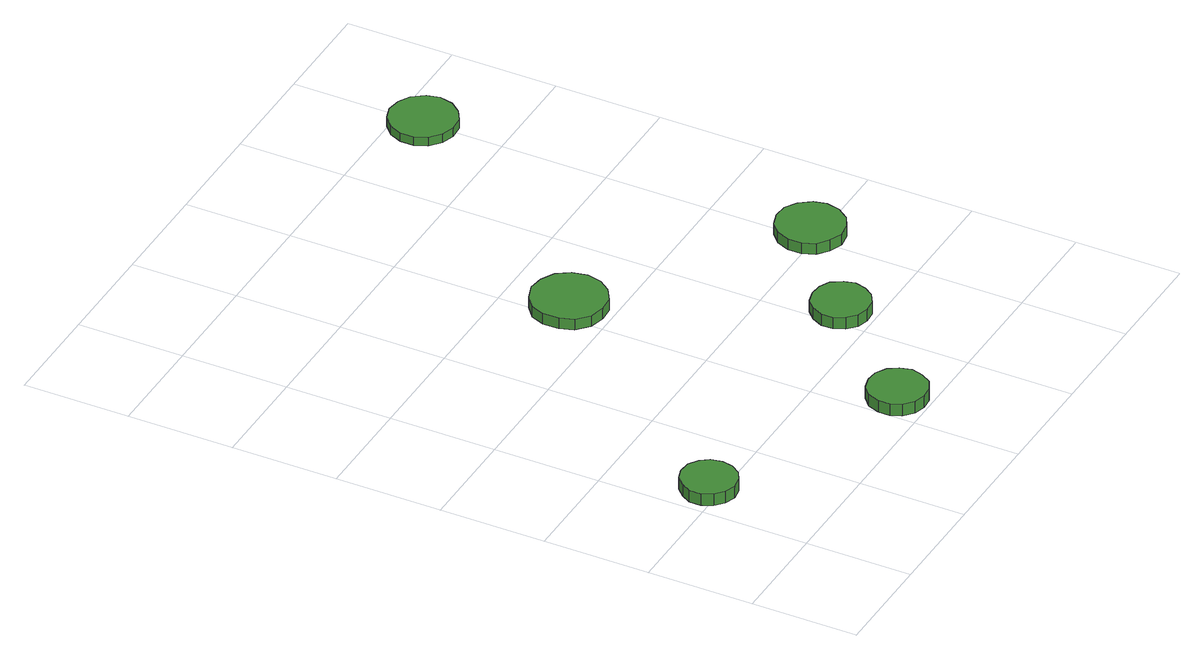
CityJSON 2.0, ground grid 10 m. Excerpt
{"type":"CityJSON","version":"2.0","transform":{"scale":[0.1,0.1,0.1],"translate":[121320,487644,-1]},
"CityObjects":{
"tree1":{"type":"SolitaryVegetationObject","attributes":{"function":"something"},"geometry":[{"type":"MultiSurface","lod":"1","boundaries":[[[0,1,2,3,4,5,6,7,8,9,10,11,12,13,14]],[[15,16,17,18,19,20,21,22,23,24,25,26,27,28,29]],[[0,29,28,1]],[[1,28,27,2]],[[2,27,26,3]],[[3,26,25,4]],[[4,25,24,5]],[[5,24,23,6]],[[6,23,22,7]],[[7,22,21,8]],[[8,21,20,9]],[[9,20,19,10]],[[10,19,18,11]],[[11,18,17,12]],[[12,17,16,13]],[[13,16,15,14]],[[14,15,29,0]]]}]},
"tree2":{"type":"SolitaryVegetationObject","attributes":{"function":"something"},"geometry":[{"type":"MultiSurface","lod":"1","boundaries":[[[30,31,32,33,34,35,36,37,38,39,40,41,42,43,44]],[[45,46,47,48,49,50,51,52,53,54,55,56,57,58,59]],[[30,59,58,31]],[[31,58,57,32]],[[32,57,56,33]],[[33,56,55,34]],[[34,55,54,35]],[[35,54,53,36]],[[36,53,52,37]],[[37,52,51,38]],[[38,51,50,39]],[[39,50,49,40]],[[40,49,48,41]],[[41,48,47,42]],[[42,47,46,43]],[[43,46,45,44]],[[44,45,59,30]]]}]},
"tree3":{"type":"SolitaryVegetationObject","attributes":{"function":"something"},"geometry":[{"type":"MultiSurface","lod":"1","boundaries":[[[60,61,62,63,64,65,66,67,68,69,70,71,72,73,74]],[[75,76,77,78,79,80,81,82,83,84,85,86,87,88,89]],[[60,89,88,61]],[[61,88,87,62]],[[62,87,86,63]],[[63,86,85,64]],[[64,85,84,65]],[[65,84,83,66]],[[66,83,82,67]],[[67,82,81,68]],[[68,81,80,69]],[[69,80,79,70]],[[70,79,78,71]],[[71,78,77,72]],[[72,77,76,73]],[[73,76,75,74]],[[74,75,89,60]]]}]},
"tree4":{"type":"SolitaryVegetationObject","attributes":{"function":"something"},"geometry":[{"type":"MultiSurface","lod":"1","boundaries":[[[90,91,92,93,94,95,96,97,98,99,100,101,102,103,104]],[[105,106,107,108,109,110,111,112,113,114,115,116,117,118,119]],[[90,119,118,91]],[[91,118,117,92]],[[92,117,116,93]],[[93,116,115,94]],[[94,115,114,95]],[[95,114,113,96]],[[96,113,112,97]],[[97,112,111,98]],[[98,111,110,99]],[[99,110,109,100]],[[100,109,108,101]],[[101,108,107,102]],[[102,107,106,103]],[[103,106,105,104]],[[104,105,119,90]]]}]},
"tree5":{"type":"SolitaryVegetationObject","attributes":{"function":"something"},"geometry":[{"type":"MultiSurface","lod":"1","boundaries":[[[120,121,122,123,124,125,126,127,128,129,130,131,132,133,134]],[[135,136,137,138,139,140,141,142,143,144,145,146,147,148,149]],[[120,149,148,121]],[[121,148,147,122]],[[122,147,146,123]],[[123,146,145,124]],[[124,145,144,125]],[[125,144,143,126]],[[126,143,142,127]],[[127,142,141,128]],[[128,141,140,129]],[[129,140,139,130]],[[130,139,138,131]],[[131,138,137,132]],[[132,137,136,133]],[[133,136,135,134]],[[134,135,149,120]]]}]},
"tree6":{"type":"SolitaryVegetationObject","attributes":{"function":"something"},"geometry":[{"type":"MultiSurface","lod":"1","boundaries":[[[150,151,152,153,154,155,156,157,158,159,160,161,162,163,164]],[[165,166,167,168,169,170,171,172,173,174,175,176,177,178,179]],[[150,179,178,151]],[[151,178,177,152]],[[152,177,176,153]],[[153,176,175,154]],[[154,175,174,155]],[[155,174,173,156]],[[156,173,172,157]],[[157,172,171,158]],[[158,171,170,159]],[[159,170,169,160]],[[160,169,168,161]],[[161,168,167,162]],[[162,167,166,163]],[[163,166,165,164]],[[164,165,179,150]]]}]}
},
"vertices":[
[60,111,20],[58,122,20],[52,130,20],[43,136,20],[32,137,20],[22,134,20],[14,126,20],[9,117,20],[9,106,20],[14,96,20],[22,89,20],[32,85,20],[43,87,20],[52,92,20],[58,101,20],[58,101,8],[52,92,8],[43,87,8],[32,85,8],[22,89,8],[14,96,8],[9,106,8],[9,117,8],[14,126,8],[22,134,8],[32,137,8],[43,136,8],[52,130,8],[58,122,8],[60,111,8],
[255,30,20],[252,41,20],[246,50,20],[236,56,20],[225,57,20],[214,54,20],[205,46,20],[201,35,20],[201,24,20],[205,14,20],[214,6,20],[225,3,20],[236,4,20],[246,9,20],[252,19,20],[252,19,8],[246,9,8],[236,4,8],[225,3,8],[214,6,8],[205,14,8],[201,24,8],[201,35,8],[205,46,8],[214,54,8],[225,57,8],[236,56,8],[246,50,8],[252,41,8],[255,30,8],
[251,340,20],[248,354,20],[240,366,20],[227,373,20],[213,375,20],[199,370,20],[188,361,20],[183,348,20],[183,333,20],[188,320,20],[199,310,20],[213,306,20],[227,307,20],[240,315,20],[248,326,20],[248,326,9],[240,315,9],[227,307,9],[213,306,9],[199,310,9],[188,320,9],[183,333,9],[183,348,9],[188,361,9],[199,370,9],[213,375,9],[227,373,9],[240,366,9],[248,354,9],[251,340,9],
[346,132,20],[343,142,20],[337,152,20],[327,157,20],[316,158,20],[305,155,20],[297,147,20],[292,137,20],[292,126,20],[297,116,20],[305,108,20],[316,105,20],[327,106,20],[337,112,20],[343,121,20],[343,121,8],[337,112,8],[327,106,8],[316,105,8],[305,108,8],[297,116,8],[292,126,8],[292,137,8],[297,147,8],[305,155,8],[316,158,8],[327,157,8],[337,152,8],[343,142,8],[346,132,8],
[440,208,19],[437,220,19],[429,231,19],[418,238,19],[405,239,19],[393,235,19],[383,226,19],[378,214,19],[378,201,19],[383,189,19],[393,181,19],[405,176,19],[418,178,19],[429,184,19],[437,195,19],[437,195,8],[429,184,8],[418,178,8],[405,176,8],[393,181,8],[383,189,8],[378,201,8],[378,214,8],[383,226,8],[393,235,8],[405,239,8],[418,238,8],[429,231,8],[437,220,8],[440,208,8],
[428,574,18],[425,586,18],[417,597,18],[406,603,18],[393,605,18],[381,601,18],[371,592,18],[366,580,18],[366,567,18],[371,556,18],[381,547,18],[393,543,18],[406,544,18],[417,551,18],[425,561,18],[425,561,9],[417,551,9],[406,544,9],[393,543,9],[381,547,9],[371,556,9],[366,567,9],[366,580,9],[371,592,9],[381,601,9],[393,605,9],[406,603,9],[417,597,9],[425,586,9],[428,574,9]
]}
